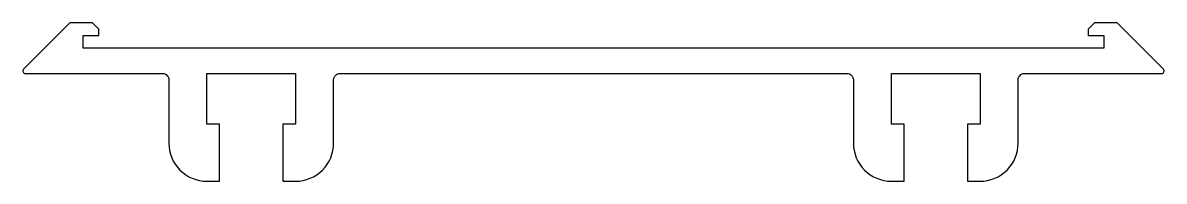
# Model space of a CAD drawing. Extents: x 917.8 to 1007.8, y -3.8 to 8.7.
import ezdxf

# ---------------------------------------------------------------- set-up
doc = ezdxf.new("R2010")
doc.units = 0
doc.header["$LTSCALE"] = 15
doc.layers.get('0').update_dxf_attribs({"linetype": 'CONTINUOUS'})

msp = doc.modelspace()

# ---------------------------------------------------------------- linework, layer by layer
msp.add_lwpolyline([(1002.3, 8.701), (1001.8, 8.201), (1001.8, 7.701), (1003.021, 7.701), (1003.021, 6.701), (922.521, 6.701), (922.521, 7.701), (923.742, 7.701), (923.742, 8.201), (923.242, 8.701), (921.471, 8.701), (917.812, 5.043, 0.668179), (917.953, 4.701), (928.771, 4.701, -0.414214), (929.271, 4.201), (929.271, -0.799, 0.414214), (932.271, -3.799), (933.271, -3.799), (933.271, 0.701), (932.271, 0.701), (932.271, 4.701), (939.271, 4.701), (939.271, 0.701), (938.271, 0.701), (938.271, -3.799), (939.271, -3.799, 0.414214), (942.271, -0.799), (942.271, 4.201, -0.414214), (942.771, 4.701), (982.771, 4.701, -0.414214), (983.271, 4.201), (983.271, -0.799, 0.414214), (986.271, -3.799), (987.271, -3.799), (987.271, 0.701), (986.271, 0.701), (986.271, 4.701), (993.271, 4.701), (993.271, 0.701), (992.271, 0.701), (992.271, -3.799), (993.271, -3.799, 0.414214), (996.271, -0.799), (996.271, 4.201, -0.414214), (996.771, 4.701), (1007.588, 4.701, 0.668179), (1007.729, 5.043), (1004.071, 8.701)], format="xyb", close=True)

doc.saveas('drawing.dxf')
